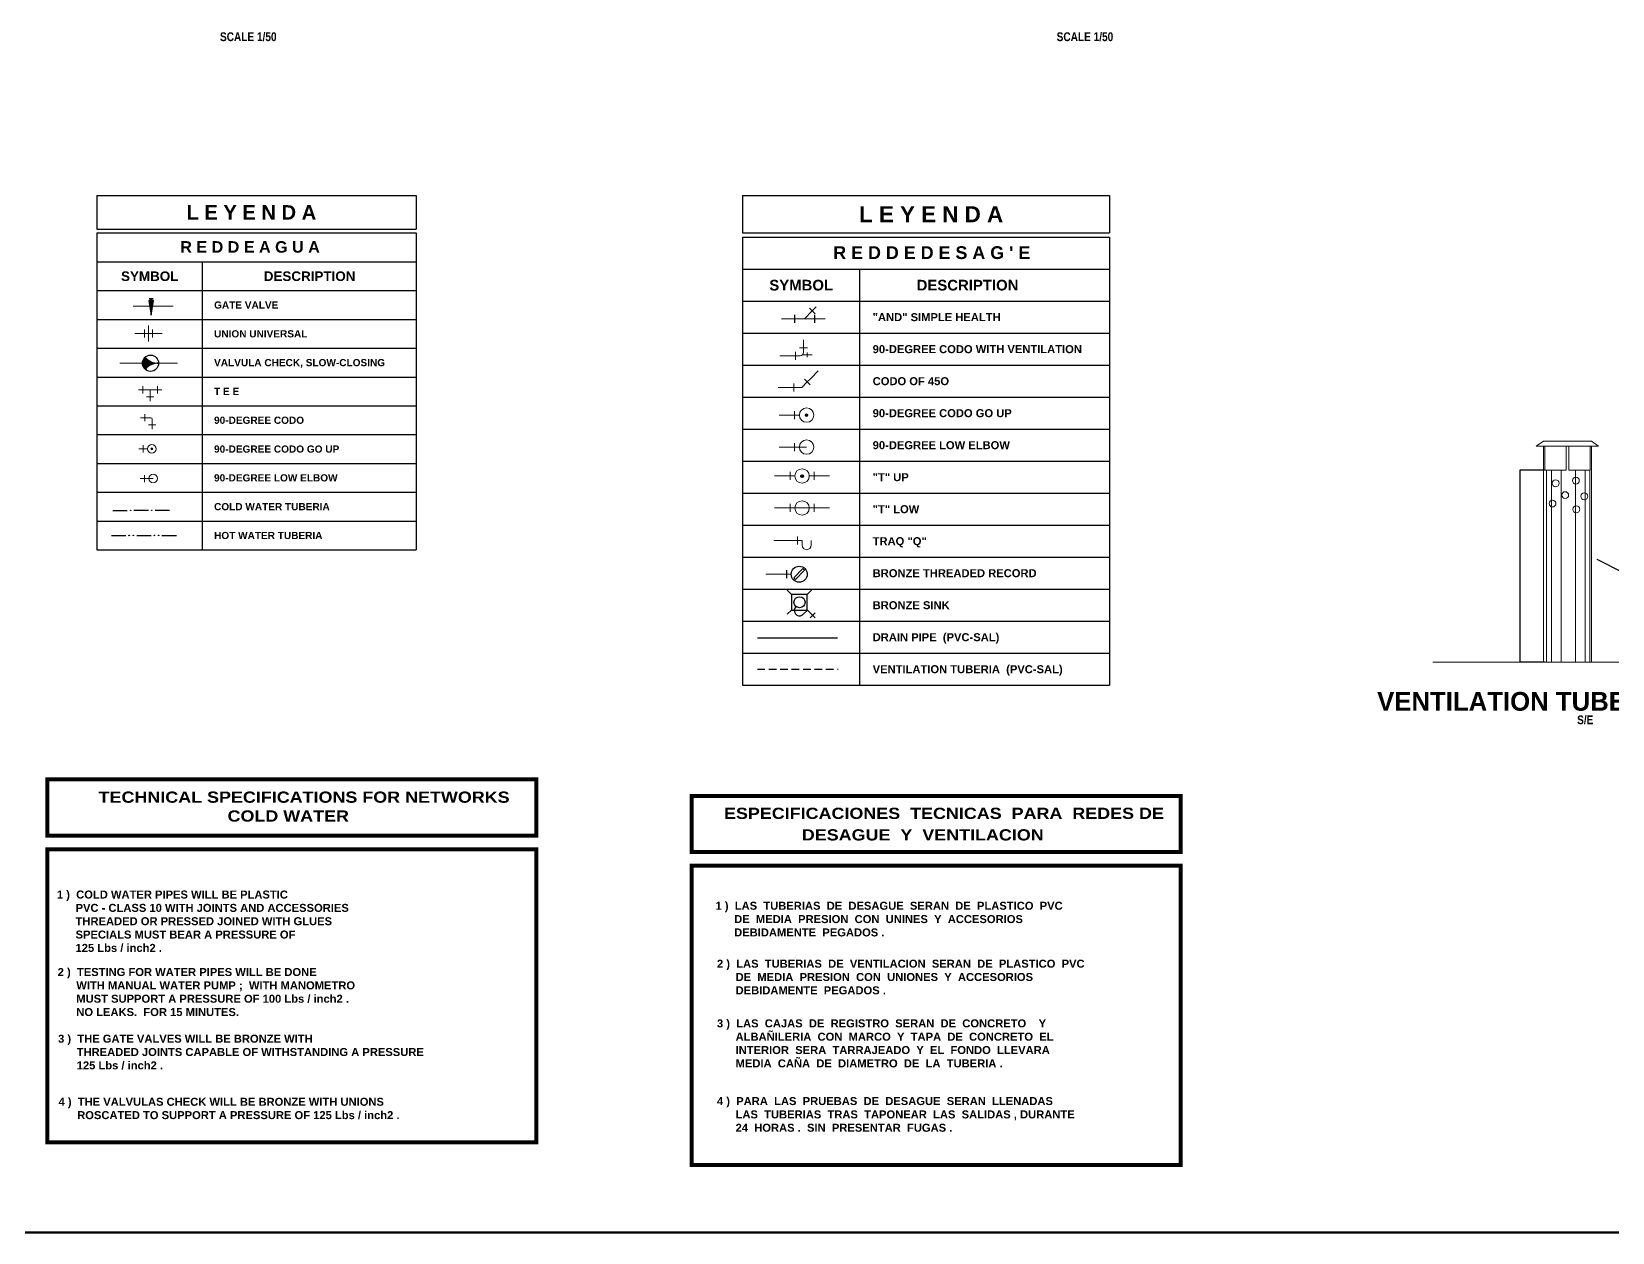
# Model space of a CAD drawing. Header units: millimetres. Extents: x -249630 to 95394, y -188036 to 109963.
# Drawn here: x -229068 to -189559, y -145944 to -115931 of the extents above; entities that cross this region are included whole.
import ezdxf
from ezdxf.enums import TextEntityAlignment as Align

# ---------------------------------------------------------------- set-up
doc = ezdxf.new("R2010")
doc.units = ezdxf.units.MM
doc.header["$PDMODE"] = 2
for name, pattern in [('ACAD_ISO04W100', [30, 24, -3, 0, -3]), ('ACAD_ISO10W100', [18, 12, -3, 0, -3]), ('HIDDEN', [9.525, 6.35, -3.175])]:
    doc.linetypes.add(name, pattern=pattern)
for name, color, linetype in [('0.10 Desagüe', 13, 'Continuous'), ('00-DESAGUE', 6, 'Continuous'), ('01', 1, 'Continuous'), ('a Descr Especifi', 4, 'Continuous'), ('aRAF', 4, 'ACAD_ISO10W100'), ('DESAG', 6, 'Continuous'), ('Layer2', 8, 'Continuous'), ('TEXTOS', 11, 'Continuous'), ('TITULOS', 180, 'Continuous')]:
    doc.layers.add(name, color=color, linetype=linetype)
for name, color, linetype, lineweight in [('a Redes Desague', 30, 'Continuous', 9), ('Accesorios', 2, 'Continuous', 9), ('Fino', 1, 'Continuous', 9), ('Grueso', 6, 'Continuous', 9), ('MUROS', 6, 'Continuous', 60), ('RED DE AGUA', 3, 'ACAD_ISO04W100', 9)]:
    doc.layers.add(name, color=color, linetype=linetype, lineweight=lineweight)
doc.styles.add('COTAS', font='arial.ttf', dxfattribs={"width": 1.1})
doc.styles.add('DESCRIPCION(E)', font='swisscbi.ttf', dxfattribs={"width": 1.1, "oblique": 15, "height": 0.15})
doc.styles.add('Espec y Ley', font='swisseb.ttf')
doc.styles.add('ESPECIFIC TITULOS', font='')
doc.styles.add('LUNA', font='arial.ttf', dxfattribs={"height": 0.09})
doc.styles.add('Luz', font='arialbd.ttf')
doc.styles.add('TITULOS(E)', font='swisscbi.ttf', dxfattribs={"oblique": 15, "height": 0.23})
doc.styles.get('ESPECIFIC TITULOS').set_extended_font_data('Arial Black')
doc.dimstyles.new('COTA1-50', dxfattribs={"dimscale": 0.5, "dimtxt": 0.22, "dimasz": 0.12, "dimexe": 0.08, "dimexo": 0.05, "dimgap": 0.076, "dimtad": 2, "dimzin": 4, "dimdsep": 46, "dimtxsty": 'COTAS', "dimblk": 'ARCHTICK', "dimcen": -0.1, "dimclrd": 141, "dimclre": 141, "dimclrt": 11, "dimadec": 0, "dimazin": 0, "dimtfac": 1, "dimtix": 1, "dimtmove": 1, "dimatfit": 3, "dimfxl": 1, "dimtolj": 1, "dimtzin": 0, "dimarcsym": 0})
doc.dimstyles.new('Joel-Dim C', dxfattribs={"dimscale": 0.5, "dimtxt": 0.12, "dimasz": 0.18, "dimexe": 0.18, "dimexo": 0.0625, "dimgap": 0.09, "dimtad": 2, "dimtih": 1, "dimtoh": 1, "dimzin": 4, "dimdsep": 46, "dimtxsty": 'LUNA', "dimblk": 'ARCHTICK', "dimcen": 0.09, "dimclrd": 256, "dimclre": 256, "dimclrt": 2, "dimadec": 0, "dimazin": 0, "dimtfac": 1, "dimtofl": 0, "dimtmove": 0, "dimatfit": 3, "dimldrblk": 'ARCHTICK', "dimfxl": 1, "dimtolj": 1, "dimtzin": 0, "dimarcsym": 0})

# ---------------------------------------------------------------- blocks, each defined once
blk = doc.blocks.new('A$C1C187147')
at = {"layer": 'aRAF', "color": 3, "linetype": 'ByBlock', "const_width": 0.05}
for points in [[(0, -0.701), (6.112, -0.701), (6.112, 0), (0, 0)], [(0, -4.613), (6.112, -4.613), (6.112, -0.874), (0, -0.874)]]:
    blk.add_lwpolyline(points, close=True, dxfattribs=at)
at = {"layer": '00-DESAGUE', "color": 3, "lineweight": 0, "style": 'ESPECIFIC TITULOS'}
for s, p in [('ESPECIFICACIONES  TECNICAS  PARA  REDES DE', (0.405, -0.288)), ('DESAGUE  Y  VENTILACION', (1.378, -0.557))]:
    blk.add_text(s, height=0.14, dxfattribs=at).set_placement(p)
at = {"layer": 'a Descr Especifi', "color": 3, "char_height": 0.1, "attachment_point": 1, "style": 'Espec y Ley'}
for s, insert, width in [('1 )  LAS  TUBERIAS  DE  DESAGUE  SERAN  DE  PLASTICO  PVC\\P      DE  MEDIA  PRESION  CON  UNINES  Y  ACCESORIOS  \\P      DEBIDAMENTE  PEGADOS .', (0.299, -1.323), 8.2696), ('2 )  LAS  TUBERIAS  DE  VENTILACION  SERAN  DE  PLASTICO  PVC\\P      DE  MEDIA  PRESION  CON  UNIONES  Y  ACCESORIOS\\P      DEBIDAMENTE  PEGADOS .', (0.317, -2.047), 7.3174), ('3 )  LAS  CAJAS  DE  REGISTRO  SERAN  DE  CONCRETO    Y\\P      ALBAÑILERIA  CON  MARCO  Y  TAPA  DE  CONCRETO  EL\\P      INTERIOR  SERA  TARRAJEADO  Y  EL  FONDO  LLEVARA \\P      MEDIA  CAÑA  DE  DIAMETRO  DE  LA  TUBERIA . ', (0.317, -2.793), 7.4937), ('4 )  PARA  LAS  PRUEBAS  DE  DESAGUE  SERAN  LLENADAS \\P      LAS  TUBERIAS  TRAS  TAPONEAR  LAS  SALIDAS , DURANTE\\P      24  HORAS .  SIN  PRESENTAR  FUGAS . ', (0.317, -3.764), 7.3703)]:
    blk.add_mtext(s, dxfattribs=dict(at, insert=insert, width=width))
blk = doc.blocks.new('_ArchTick')
at = {"color": 0, "linetype": 'ByBlock', "const_width": 0.15}
blk.add_lwpolyline([(-0.5, -0.5), (0.5, 0.5)], dxfattribs=at)
blk = doc.blocks.new('*D642')
at = {"layer": 'Defpoints', "color": 0, "transparency": 16777216}
for p in [(-191246, -126891), (-191875, -131691), (-191246, -131691)]:
    blk.add_point(p, dxfattribs=at)
at = {"layer": 'Layer2', "color": 141, "lineweight": -2, "transparency": 16777216}
for p, q in [((-191246, -126891), (-191875, -126891)), ((-191875, -126891), (-191875, -131691)), ((-191246, -131691), (-191875, -131691))]:
    blk.add_line(p, q, dxfattribs=at)
at = {"layer": 'Layer2', "color": 141, "lineweight": -2, "transparency": 16777216, "xscale": 0.06, "yscale": 0.06, "zscale": 0.06}
for p, rotation in [((-191875, -126891), 90), ((-191875, -131691), 270)]:
    blk.add_blockref('_ArchTick', p, dxfattribs=dict(at, rotation=rotation))
at = {"layer": 'Layer2', "color": 11, "transparency": 16777216, "insert": (-191875, -129291), "char_height": 0.11, "attachment_point": 5, "rotation": 90, "style": 'COTAS'}
blk.add_mtext('\\A1;0.40', dxfattribs=at)
blk = doc.blocks.new('Valv. Esférica')
for points in [[(0, 0.08, -0.217734), (-0.068, -0.059, 0.217734), (0, -0.09)], [(0, 0.08), (0, -0.09, 0.217734), (0.068, -0.059, -0.217734)]]:
    blk.add_hatch(color=51).paths.add_polyline_path(points)
at = {"color": 3, "linetype": 'Continuous', "ltscale": 0.25}
blk.add_circle((0, 0), 0.0901, dxfattribs=at)
at = {"color": 51}
for centre, start, end in [((-0.186, 0.085), 309.224, 1.6419), ((0.186, 0.085), 178.3581, 230.776)]:
    blk.add_arc(centre, 0.186, start, end, dxfattribs=at)
blk = doc.blocks.new('L')
blk.add_hatch(color=2).paths.add_polyline_path([(0.025, 0.058), (-0.025, 0.058), (0, -0.092)])
at = {"color": 2}
for p, q in [((0.025, 0.058), (-0.025, 0.058)), ((-0.025, 0.058), (0, -0.092)), ((0.02, 0.078), (-0.02, 0.078)), ((0, 0.058), (0, 0.078)), ((0, -0.092), (0.025, 0.058))]:
    blk.add_line(p, q, dxfattribs=at)
blk = doc.blocks.new('V')
at = {"layer": 'a Redes Desague'}
blk.add_hatch(color=2, dxfattribs=at).paths.add_polyline_path([(0.01, 0, 1), (-0.01, 0, 1)])
at = {"layer": 'a Redes Desague', "color": 2}
blk.add_circle((0, 0), 0.01, dxfattribs=at)

msp = doc.modelspace()

# ---------------------------------------------------------------- hatches: boundary and pattern name
for points in [[(-226586.457, -127897.595, 1), (-226600.357, -127897.595, 1)], [(-226058.726, -127897.595, 1), (-226072.625, -127897.595, 1)]]:
    msp.add_hatch(color=256).paths.add_polyline_path(points)
h = msp.add_hatch(color=256)
h.paths.add_polyline_path([(-226622.4, -128523.56, 1), (-226636.3, -128523.56, 1)])
h.paths.add_polyline_path([(-226518.723, -128523.56, 1), (-226532.623, -128523.56, 1)])
h = msp.add_hatch(color=256)
h.paths.add_polyline_path([(-225990.992, -128523.56, 1), (-226004.891, -128523.56, 1)])
h.paths.add_polyline_path([(-225887.315, -128523.56, 1), (-225901.214, -128523.56, 1)])

# ---------------------------------------------------------------- linework, layer by layer
at = {"color": 3}
for p, q in [((-209484.259, -122983.997), (-209625.058, -122841.985)), ((-210003.453, -123010.121), (-210003.453, -123209.832)), ((-209503.498, -123010.121), (-209503.498, -123209.832)), ((-227036.862, -127898.853), (-226677.684, -127898.853)), ((-226149.953, -127898.853), (-226509.13, -127898.853)), ((-225622.221, -127898.853), (-225981.398, -127898.853)), ((-227072.805, -128524.818), (-226713.627, -128524.818)), ((-226441.396, -128524.818), (-226082.219, -128524.818)), ((-225809.987, -128524.818), (-225450.81, -128524.818)), ((-210201.429, -129393.688), (-210201.429, -129593.668)), ((-209679.485, -130389.089), (-209802.189, -130511.793)), ((-209679.485, -130389.089), (-209484.125, -130584.449)), ((-209487.792, -130461.615), (-209606.977, -130587.446))]:
    msp.add_line(p, q, dxfattribs=at)
at = {"color": 1}
for p, q in [((-209789.547, -129353.636), (-209747.125, -129396.058)), ((-210075.919, -129998.151), (-210183.683, -129893.963)), ((-209685.958, -129998.151), (-209578.194, -129893.963)), ((-210075.919, -130388.112), (-210183.683, -130492.301))]:
    msp.add_line(p, q, dxfattribs=at)
at = {"color": 6}
msp.add_line((-210929.596, -131087.065), (-208924.714, -131087.065), dxfattribs=at)
at = {"color": 3}
for centre, radius in [((-226593.407, -127897.595), 6.95), ((-226065.675, -127897.595), 6.95), ((-226629.35, -128523.56), 6.95), ((-226525.673, -128523.56), 6.95), ((-225997.941, -128523.56), 6.95), ((-225894.264, -128523.56), 6.95), ((-209881.461, -129493.678), 199.98), ((-209875.183, -130193.391), 138.653)]:
    msp.add_circle(centre, radius, dxfattribs=at)
msp.add_arc((-209873.295, -130399.367), 133.025, 132.2513097, 302.3119874, dxfattribs=at)
at = {"layer": '00-DESAGUE', "color": 4, "linetype": 'HIDDEN', "ltscale": 30}
msp.add_line((-210929.596, -131868.424), (-208908.06, -131868.424), dxfattribs=at)
at = {"layer": '01', "color": 3, "linetype": 'ByBlock'}
for p, q in [((-227435.926, -120028.818), (-219454.296, -120028.818)), ((-227435.926, -120028.818), (-227435.926, -120868.818)), ((-219454.296, -120028.818), (-219454.296, -120868.818)), ((-211300.072, -120028.818), (-202125.808, -120028.818)), ((-227435.926, -120868.818), (-219454.296, -120868.818)), ((-227435.926, -120964.818), (-227435.926, -128884.818)), ((-227435.926, -120964.818), (-227435.926, -128884.818)), ((-227435.926, -120964.818), (-219454.296, -120964.818)), ((-219454.296, -120964.818), (-219454.296, -128884.818)), ((-219454.296, -120964.818), (-219454.296, -128884.818)), ((-211300.072, -120962.058), (-202125.808, -120962.058)), ((-211300.072, -120962.058), (-202125.808, -120962.058)), ((-211300.072, -121068.714), (-202125.808, -121068.714)), ((-227435.926, -121684.818), (-219454.296, -121684.818)), ((-211300.072, -121868.634), (-202125.808, -121868.634)), ((-227435.926, -128884.818), (-219454.296, -128884.818)), ((-227435.926, -128884.818), (-219454.296, -128884.818)), ((-227435.926, -128884.818), (-219454.296, -128884.818)), ((-211300.072, -132267.594), (-202125.808, -132267.594))]:
    msp.add_line(p, q, dxfattribs=at)
at = {"layer": '01', "color": 3}
for p, q in [((-211300.072, -120028.818), (-211300.072, -120962.058)), ((-202125.808, -120028.818), (-202125.808, -120962.058)), ((-211300.072, -121068.714), (-211300.072, -121868.634)), ((-202125.808, -121068.714), (-202125.808, -132267.594)), ((-211300.072, -121868.634), (-211300.072, -122668.554)), ((-211300.072, -122668.554), (-211300.072, -123468.474)), ((-211300.072, -122668.554), (-211300.072, -122668.554)), ((-211300.072, -123468.474), (-211300.072, -124268.394)), ((-211300.072, -124268.394), (-211300.072, -125068.314)), ((-211300.072, -125068.314), (-211300.072, -125068.314)), ((-211300.072, -125068.314), (-211300.072, -126668.154)), ((-211300.072, -126668.154), (-211300.072, -128267.994)), ((-211300.072, -128267.994), (-211300.072, -129067.914)), ((-211300.072, -129067.914), (-211300.072, -129867.834)), ((-211300.072, -129867.834), (-211300.072, -130667.754)), ((-211300.072, -130667.754), (-211300.072, -132267.594)), ((-211300.072, -132267.594), (-202125.808, -132267.594))]:
    msp.add_line(p, q, dxfattribs=at)
at = {"layer": '01', "color": 2, "linetype": 'ByBlock'}
for p, q in [((-224795.926, -128884.818), (-224795.926, -121699.641)), ((-224795.926, -128884.818), (-224795.926, -121699.641)), ((-208367.032, -132267.594), (-208367.032, -121868.634)), ((-227435.926, -122404.818), (-219454.296, -122404.818)), ((-227435.926, -122404.818), (-219454.296, -122404.818)), ((-211300.072, -122668.554), (-202125.808, -122668.554)), ((-211300.072, -122668.554), (-202125.808, -122668.554)), ((-211300.072, -122668.554), (-202125.808, -122668.554)), ((-211300.072, -122668.554), (-202125.808, -122668.554)), ((-227435.926, -123124.818), (-219454.296, -123124.818)), ((-211300.072, -123468.474), (-202125.808, -123468.474)), ((-211300.072, -123468.474), (-202125.808, -123468.474)), ((-227435.926, -123844.818), (-219454.296, -123844.818)), ((-227435.926, -123844.818), (-219454.296, -123844.818)), ((-211300.072, -124268.394), (-202125.808, -124268.394)), ((-227435.926, -124564.818), (-219454.296, -124564.818)), ((-211300.072, -125068.314), (-202125.808, -125068.314)), ((-211300.072, -125068.314), (-202125.808, -125068.314)), ((-227435.926, -125284.818), (-219454.296, -125284.818)), ((-227435.926, -126004.818), (-219454.296, -126004.818)), ((-227435.926, -126004.818), (-219454.296, -126004.818)), ((-211300.072, -125868.234), (-202125.808, -125868.234)), ((-227435.926, -126724.818), (-219454.296, -126724.818)), ((-211300.072, -126668.154), (-202125.808, -126668.154)), ((-227435.926, -127444.818), (-219454.296, -127444.818)), ((-211300.072, -127468.074), (-202125.808, -127468.074)), ((-227435.926, -128164.818), (-219454.296, -128164.818)), ((-211300.072, -128267.994), (-202125.808, -128267.994)), ((-211300.072, -129067.914), (-202125.808, -129067.914)), ((-211300.072, -129867.834), (-202125.808, -129867.834)), ((-211300.072, -130667.754), (-202125.808, -130667.754)), ((-211300.072, -131467.674), (-202125.808, -131467.674)), ((-211300.072, -131467.674), (-202125.808, -131467.674))]:
    msp.add_line(p, q, dxfattribs=at)
at = {"layer": '01', "color": 1, "linetype": 'ByBlock'}
for p, q in [((-210015.798, -129579.887), (-209789.547, -129353.636)), ((-209973.376, -129622.309), (-210015.798, -129579.887)), ((-209747.125, -129396.058), (-209973.376, -129622.309)), ((-209685.958, -129998.151), (-210075.919, -129998.151)), ((-210075.919, -129998.151), (-210075.919, -130388.112)), ((-209685.958, -130388.112), (-209685.958, -129998.151)), ((-210075.919, -130388.112), (-209685.958, -130388.112))]:
    msp.add_line(p, q, dxfattribs=at)
at = {"layer": '01', "color": 3, "linetype": 'ByBlock'}
msp.add_circle((-209808.494, -127043.566), 35.293, dxfattribs=at)
at = {"layer": 'Accesorios', "color": 3}
for p, q in [((-209555.504, -122912.139), (-209455.672, -122814.005)), ((-210003.453, -123110.11), (-210328.841, -123110.11)), ((-209753.476, -123110.11), (-210003.453, -123110.11)), ((-209753.476, -123110.11), (-210003.453, -123110.11)), ((-209753.476, -123110.11), (-210003.453, -123110.11)), ((-209753.476, -123110.11), (-210003.453, -123110.11)), ((-209753.476, -123110.11), (-209555.504, -122912.139)), ((-209753.476, -123110.11), (-209503.498, -123110.11)), ((-209753.476, -123110.11), (-209503.498, -123110.11)), ((-209753.476, -123110.11), (-209503.498, -123110.11)), ((-209753.476, -123110.11), (-209503.498, -123110.11)), ((-209503.498, -123110.11), (-209230.783, -123110.11)), ((-209777.119, -123714.061), (-209777.119, -123634.069)), ((-210097.087, -124034.029), (-210363.727, -124034.029)), ((-209977.099, -124034.029), (-210097.087, -124034.029)), ((-209977.099, -123934.039), (-209977.099, -124134.019)), ((-209977.099, -124034.029), (-209857.111, -124034.029)), ((-209877.109, -123834.049), (-209677.129, -123834.049)), ((-209800.548, -124010.6), (-209680.56, -124010.6)), ((-209777.119, -123834.049), (-209777.119, -123714.061)), ((-209777.119, -123954.037), (-209777.119, -123834.049)), ((-209680.56, -123950.606), (-209680.56, -124070.594)), ((-209680.56, -124010.6), (-209560.572, -124010.6)), ((-209595.351, -124600.377), (-209406.808, -124411.834)), ((-210141.571, -124826.628), (-210408.211, -124826.628)), ((-210021.583, -124826.628), (-210141.571, -124826.628)), ((-210021.583, -124726.638), (-210021.583, -124926.618)), ((-210021.583, -124826.628), (-209821.603, -124826.628)), ((-209821.603, -124826.628), (-209680.196, -124685.221)), ((-209750.899, -124614.518), (-209609.492, -124755.925)), ((-209680.196, -124685.221), (-209595.351, -124600.377)), ((-210118.228, -125517.046), (-210384.868, -125517.046)), ((-209998.24, -125517.046), (-210118.228, -125517.046)), ((-209998.24, -125417.056), (-209998.24, -125617.036)), ((-209878.252, -125517.046), (-209998.24, -125517.046)), ((-210384.868, -126316.966), (-209698.27, -126316.966)), ((-209998.24, -126216.976), (-209998.24, -126416.956)), ((-191281.909, -126890.552), (-191281.909, -126290.552)), ((-191245.909, -126890.552), (-191245.909, -126290.552)), ((-190717.909, -126290.552), (-190717.909, -126890.552)), ((-190645.909, -126290.552), (-190645.909, -126890.552)), ((-190117.909, -126890.552), (-190117.909, -126290.552)), ((-190081.909, -126290.552), (-190081.909, -126890.552)), ((-210232.106, -127038.461), (-210498.746, -127038.461)), ((-210112.118, -127038.461), (-210232.106, -127038.461)), ((-210112.118, -126938.471), (-210112.118, -127138.451)), ((-209992.13, -127038.461), (-210112.118, -127038.461)), ((-209632.166, -127038.461), (-209512.178, -127038.461)), ((-209512.178, -126938.471), (-209512.178, -127138.451)), ((-209512.178, -127038.461), (-209392.19, -127038.461)), ((-209392.19, -127038.461), (-209125.55, -127038.461)), ((-191281.909, -131690.552), (-191281.909, -126890.552)), ((-191245.909, -126890.552), (-190717.909, -126890.552)), ((-190645.909, -126890.552), (-190117.909, -126890.552)), ((-190081.909, -126890.552), (-190081.909, -131690.552)), ((-209125.55, -127838.381), (-210498.746, -127838.381)), ((-210112.118, -127738.391), (-210112.118, -127938.371)), ((-209512.178, -127738.391), (-209512.178, -127938.371)), ((-210046.951, -128650.063), (-210520.094, -128650.063)), ((-210046.951, -128650.063), (-209926.963, -128650.063)), ((-209926.963, -128550.073), (-209926.963, -128750.053)), ((-209926.963, -128650.063), (-209806.975, -128650.063)), ((-209806.975, -128650.063), (-209806.975, -128770.051)), ((-209586.997, -128770.051), (-209586.997, -128650.063)), ((-210081.441, -129493.678), (-210717.278, -129493.678))]:
    msp.add_line(p, q, dxfattribs=at)
for centre in [(-209698.27, -125517.046), (-209698.27, -126316.966), (-209812.148, -127038.461), (-209812.148, -127838.381)]:
    msp.add_circle(centre, 179.982, dxfattribs=at)
at = {"layer": 'Accesorios'}
for centre in [(-190977.86, -127220.339), (-190470.755, -127153.398), (-190738.659, -127516.799), (-190260.257, -127545.488), (-191054.404, -127727.189), (-190461.187, -127870.637)]:
    msp.add_circle(centre, 85.543, dxfattribs=at)
at = {"layer": 'Accesorios', "color": 3}
for centre, radius, start in [((-209857.111, -123954.037), 79.992, 270), ((-209696.986, -128770.051), 109.989, 180)]:
    msp.add_arc(centre, radius, start, 0, dxfattribs=at)
at = {"layer": 'aRAF', "color": 3, "linetype": 'ByBlock', "const_width": 100}
for points in [[(-228674.786, -136026.736), (-216449.932, -136026.736), (-216449.932, -134624.306), (-228674.786, -134624.306)], [(-228674.786, -143692.341), (-216449.932, -143692.341), (-216449.932, -136372.273), (-228674.786, -136372.273)]]:
    msp.add_lwpolyline(points, close=True, dxfattribs=at)
at = {"layer": 'Fino', "color": 3}
for p, q in [((-191461.909, -126290.552), (-191281.909, -126170.552)), ((-191461.909, -126290.552), (-189901.909, -126290.552)), ((-191281.909, -126170.552), (-190081.909, -126170.552)), ((-189901.909, -126290.552), (-190081.909, -126170.552))]:
    msp.add_line(p, q, dxfattribs=at)
at = {"layer": 'Fino'}
for p, q in [((-191202.317, -131690.552), (-191202.317, -126890.552)), ((-191082.317, -131690.552), (-191082.317, -126890.552)), ((-190842.317, -131690.552), (-190842.317, -126890.552)), ((-190482.317, -131690.552), (-190482.317, -126890.552)), ((-190242.317, -131690.552), (-190242.317, -126890.552)), ((-190122.317, -131690.552), (-190122.317, -126890.552)), ((-191656.909, -131690.552), (-192805.676, -131690.552))]:
    msp.add_line(p, q, dxfattribs=at)
at = {"layer": 'Grueso'}
msp.add_line((-194047.515, -131690.552), (-185961.596, -131690.552), dxfattribs=at)
at = {"layer": 'MUROS'}
msp.add_lwpolyline([(-249630.425, -145944.07), (-159500.61, -145944.07), (-159500.61, -85944.07), (-249630.425, -85944.07)], close=True, dxfattribs=at)
at = {"layer": 'RED DE AGUA', "linetype": 'ByBlock', "ltscale": 0.15}
for p, q in [((-226533.035, -122795.192), (-225534.074, -122795.192)), ((-226371.777, -123477.491), (-226491.777, -123477.491)), ((-226371.777, -123477.491), (-226250.817, -123477.491)), ((-226250.817, -123477.491), (-226049.217, -123477.491)), ((-226049.217, -123477.491), (-225928.257, -123477.491)), ((-225928.257, -123477.491), (-225808.257, -123477.491)), ((-226299.172, -124219.98), (-226860.277, -124219.98)), ((-225893.51, -124219.98), (-225421.005, -124219.98)), ((-226285.231, -124792.933), (-226285.231, -124972.933)), ((-225925.231, -124792.933), (-225925.231, -124972.933)), ((-226393.231, -124882.933), (-226285.231, -124882.933)), ((-226285.231, -124882.933), (-226105.231, -124882.933)), ((-226195.231, -125062.933), (-226015.231, -125062.933)), ((-225925.231, -124882.933), (-226105.231, -124882.933)), ((-226105.231, -124882.933), (-226105.231, -125062.933)), ((-226105.231, -125062.933), (-226105.231, -125170.933)), ((-225817.231, -124882.933), (-225925.231, -124882.933)), ((-226343.243, -125582.12), (-226235.243, -125582.12)), ((-226235.243, -125492.12), (-226235.243, -125672.12)), ((-226235.243, -125582.12), (-226091.243, -125582.12)), ((-226055.243, -125618.12), (-226055.243, -125762.12)), ((-226145.243, -125762.12), (-225965.243, -125762.12)), ((-226055.243, -125762.12), (-226055.243, -125870.12)), ((-226169.443, -126361.735), (-226385.443, -126361.735)), ((-226277.443, -126271.735), (-226277.443, -126451.735)), ((-226139.128, -127103.832), (-226355.128, -127103.832)), ((-226247.128, -127013.832), (-226247.128, -127193.832)), ((-226139.128, -127103.832), (-226031.128, -127103.832))]:
    msp.add_line(p, q, dxfattribs=at)
at = {"layer": 'RED DE AGUA', "color": 2, "linetype": 'ByBlock', "ltscale": 0.15}
for p, q in [((-226250.817, -123376.691), (-226250.817, -123578.291)), ((-226150.017, -123275.891), (-226150.017, -123679.091)), ((-226049.217, -123376.691), (-226049.217, -123578.291))]:
    msp.add_line(p, q, dxfattribs=at)
at = {"layer": 'RED DE AGUA', "linetype": 'ByBlock', "ltscale": 0.15}
for centre in [(-226061.443, -126361.735), (-226031.128, -127103.832)]:
    msp.add_circle(centre, 108, dxfattribs=at)
msp.add_arc((-226091.243, -125618.12), 36, 0, 90, dxfattribs=at)

# ---------------------------------------------------------------- block references
for p, xscale, yscale, zscale in [((-209698.27, -125517.046), 3332.99999999997, 3332.99999999997, 3332.99999999997), ((-226061.443, -126361.735), 2399.999999999977, 2399.999999999977, 2399.999999999977), ((-209808.494, -127043.566), 2221.99999999998, 2221.99999999998, 2221.99999999998)]:
    msp.add_blockref('V', p, dxfattribs=dict(xscale=xscale, yscale=yscale, zscale=zscale))
at = {"layer": '0.10 Desagüe', "color": 4, "ltscale": 0.35, "xscale": 2250, "yscale": 2250, "zscale": 2250, "rotation": 270}
msp.add_blockref('Valv. Esférica', (-226096.341, -124219.98), dxfattribs=at)
at = {"layer": '00-DESAGUE', "lineweight": 0, "xscale": 2000, "yscale": 2000, "zscale": 2000}
msp.add_blockref('A$C1C187147', (-212572.939, -135034.069), dxfattribs=at)
at = {"layer": 'DESAG', "linetype": 'ByBlock', "xscale": 2400.000000000091, "yscale": 2400.000000000091, "zscale": 2400.000000000091}
msp.add_blockref('L', (-226079.783, -122795.192), dxfattribs=at)

# ---------------------------------------------------------------- texts
at = {"layer": '00-DESAGUE', "color": 3, "lineweight": 0, "style": 'ESPECIFIC TITULOS'}
for s, p in [('TECHNICAL SPECIFICATIONS FOR NETWORKS ', (-227393.581, -135205.441)), ('COLD WATER', (-224170.885, -135676.883))]:
    msp.add_text(s, height=280, dxfattribs=at).set_placement(p)
at = {"layer": 'a Descr Especifi', "color": 3, "char_height": 200, "attachment_point": 1, "style": 'Espec y Ley'}
for s, insert, width in [('1 )  COLD WATER PIPES WILL BE PLASTIC\\P      PVC - CLASS 10 WITH JOINTS AND ACCESSORIES\\P      THREADED OR PRESSED JOINED WITH GLUES\\P      SPECIALS MUST BEAR A PRESSURE OF\\P      125 Lbs / inch2 .', (-228435.585, -137399.629), 16539.2), ('2 )  TESTING FOR WATER PIPES WILL BE DONE  \\P      WITH MANUAL WATER PUMP ;  WITH MANOMETRO \\P      MUST SUPPORT A PRESSURE OF 100 Lbs / inch2 .\\P      NO LEAKS.  FOR 15 MINUTES.', (-228416.833, -139337.028), 14952.2), ('3 )  THE GATE VALVES WILL BE BRONZE WITH\\P      THREADED JOINTS CAPABLE OF WITHSTANDING A PRESSURE\\P      125 Lbs / inch2 .', (-228406.73, -141002.739), 14987.4), ('4 )  THE VALVULAS CHECK WILL BE BRONZE WITH UNIONS\\P      ROSCATED TO SUPPORT A PRESSURE OF 125 Lbs / inch2 . ', (-228394.88, -142579.744), 14740.6)]:
    msp.add_mtext(s, dxfattribs=dict(at, insert=insert, width=width))
at = {"layer": 'Accesorios', "color": 150, "style": 'Luz'}
msp.add_text('SYMBOL', height=266.64, dxfattribs=at).set_placement((-209833.552, -122268.594), align=Align.MIDDLE)
at = {"layer": 'TEXTOS', "linetype": 'ByBlock', "style": 'DESCRIPCION(E)'}
for s, p in [('SCALE 1/50', (-224359.761, -116168.906)), ('SCALE 1/50', (-203448.28, -116168.906)), ('S/E', (-190439.963, -133242.831))]:
    msp.add_text(s, height=220, dxfattribs=at).set_placement(p)
at = {"layer": 'TEXTOS', "color": 150, "style": 'Luz'}
for s, height, p in [('L E Y E N D A', 360, (-223575.53, -120448.818)), ('L E Y E N D A', 399.96, (-206586.232, -120495.438)), ('R E D D E A G U A', 288, (-223608.575, -121312.818)), ("R E D D E D E S A G ' E", 319.968, (-206570.23, -121455.342)), ('SYMBOL', 240, (-226115.926, -122044.818)), ('DESCRIPTION    ', 240, (-221933.649, -122044.818)), ('DESCRIPTION    ', 266.64, (-205469.171, -122268.594))]:
    msp.add_text(s, height=height, dxfattribs=at).set_placement(p, align=Align.MIDDLE)
for s, height, p in [('GATE VALVE', 180, (-224507.926, -122764.818)), ('"AND" SIMPLE HEALTH', 199.98, (-208047.064, -123068.514)), ('UNION UNIVERSAL', 180, (-224507.926, -123484.818)), ('90-DEGREE CODO WITH VENTILATION', 199.98, (-208047.064, -123868.434)), ('VALVULA CHECK, SLOW-CLOSING', 180, (-224507.926, -124204.818)), ('T E E', 180, (-224507.926, -124924.818)), ('CODO OF 45O', 199.98, (-208047.064, -124668.354)), ('90-DEGREE CODO', 180, (-224507.926, -125644.818)), ('90-DEGREE CODO GO UP', 199.98, (-208047.064, -125468.274)), ('90-DEGREE CODO GO UP', 180, (-224507.926, -126364.818)), ('90-DEGREE LOW ELBOW', 199.98, (-208047.064, -126268.194)), ('90-DEGREE LOW ELBOW', 180, (-224507.926, -127084.818)), ('"T" UP', 199.98, (-208047.064, -127068.114)), ('COLD WATER TUBERIA', 180, (-224507.926, -127804.818)), ('"T" LOW', 199.98, (-208047.064, -127868.034)), ('HOT WATER TUBERIA', 180, (-224507.926, -128524.818)), ('TRAQ "Q"', 199.98, (-208047.064, -128667.954)), ('BRONZE THREADED RECORD', 199.98, (-208047.064, -129467.874)), ('BRONZE SINK ', 199.98, (-208047.064, -130267.794)), ('DRAIN PIPE  (PVC-SAL)', 199.98, (-208047.064, -131067.714)), ('VENTILATION TUBERIA  (PVC-SAL)', 199.98, (-208047.064, -131867.634))]:
    msp.add_text(s, height=height, dxfattribs=at).set_placement(p, align=Align.MIDDLE_LEFT)
at = {"layer": 'TITULOS', "linetype": 'ByBlock', "style": 'TITULOS(E)', "width": 1.2}
msp.add_text('VENTILATION TUBE DETAIL', height=468, dxfattribs=at).set_placement((-195438.252, -132905.021))

# ---------------------------------------------------------------- dimensions: what is measured, and where the dimension line sits
at = {"layer": 'Layer2'}
dim = msp.add_linear_dim(base=(-191874.528, -131690.552), p1=(-191245.909, -126890.552), p2=(-191245.909, -131690.552), angle=90, text='0.40', dimstyle='COTA1-50', dxfattribs=at)
dim.commit()
dim.dimension.update_dxf_attribs({"geometry": '*D642', "text_midpoint": (-191874.622, -129290.552)})

# ---------------------------------------------------------------- leaders
at = {"layer": 'Fino'}
msp.add_leader([(-189945.198, -129117.286), (-189303.099, -129442.134), (-187434.738, -129442.134)], dimstyle='Joel-Dim C', override={"dimtad": 0}, dxfattribs=at)

doc.saveas('drawing.dxf')
